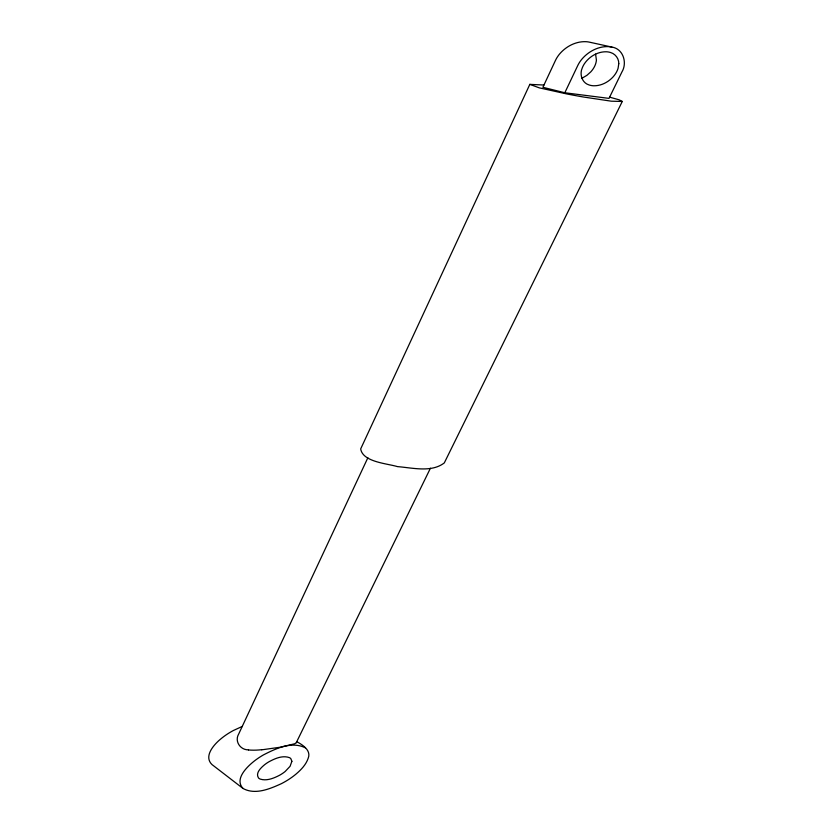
<?xml version="1.0" encoding="UTF-8"?>
<svg xmlns="http://www.w3.org/2000/svg" width="833" height="833" viewBox="0 0 833 833"><rect width="100%" height="100%" fill="white"/><g stroke="black" fill="none" stroke-linecap="round" stroke-linejoin="round"><path stroke-width="1.25" d="M543.949 85.028L529.83 84.372L360.679 448.914C362.761 462.076 387.033 463.44 397.456 466.615C412.502 467.792 431.442 472.821 444.301 462.909L622.272 101.47L619.179 99.825L609.537 97.138M367.853 457.775L238.717 733.967C234.312 741.183 240.31 750.127 248.494 749.835M564.816 92.765L577.696 65.661A48.439 32.352 -5.3 0 1 581.882 59.164C588.4 51.469 598.313 46.169 608.548 46.627A15.9 10.621 -5.3 0 1 611.891 47.085C623.303 48.783 627.478 62.86 621.897 72.013L609.017 98.388L564.816 92.765L542.897 87.278L555.444 60.465A47.2 31.519 -5.3 0 1 559.557 54.041C566.013 46.388 575.895 41.213 586.047 41.692A16.119 10.767 -5.3 0 1 589.4 42.15L611.891 47.085M296.34 742.526L430.422 468.229M622.272 101.47L611.349 101.189L583.454 97.013A609.631 407.129 -5.3 0 1 566.44 93.869L539.305 87.861L529.83 84.372M581.913 78.281L586.859 75.376L590.784 71.867A35.694 23.834 -5.3 0 0 596.418 60.122L595.585 54.135M242.236 726.438L233.355 730.52A71.68 47.877 -5.3 0 0 220.839 738.892C213.987 744.483 203.387 756.27 211.967 764.548L243.059 788.487C255.169 795.171 269.871 788.913 281.367 783.676A75.459 50.396 -5.3 0 0 296.34 773.815C301.265 769.577 306.023 764.621 308.158 758.342C311.49 750.387 302.525 744.775 296.746 741.693M261.739 749.825L280.336 747.211L294.299 743.859A5.383 3.592 -5.3 0 0 296.496 742.599M305.305 747.795C291.654 740.985 275.598 748.648 263.259 755.01A76.376 51.011 -5.3 0 0 254.19 761.123C246.88 766.943 234.177 779.167 243.059 788.487M261.708 749.69A44.118 29.457 -5.3 0 1 248.453 749.971M291.883 761.3L290.082 766.298L285.198 771.462A38.047 25.406 -5.3 0 1 279.419 775.336C273.661 778.293 266.779 781.167 260.271 779.115A6.31 4.217 -5.3 0 1 258.469 777.897C255.231 772.92 261.062 767.682 264.602 764.725A38.224 25.521 -5.3 0 1 268.747 761.893C274.88 758.551 282.46 755.104 289.457 757.645A6.32 4.217 -5.3 0 1 290.821 758.644L291.883 761.3M618.784 63.641L618.076 68.327A37.048 24.74 -5.3 0 1 612.932 77.073C608.069 82.3 601.103 85.882 593.867 85.778A12.256 8.184 -5.3 0 1 588.962 84.914C582.038 82.852 579.404 74.387 582.184 68.129A37.61 25.115 -5.3 0 1 584.527 63.579C589.316 56.571 597.532 51.656 606.132 51.771A12.224 8.163 -5.3 0 1 610.641 52.541C615.441 53.937 618.909 58.633 618.784 63.641"/></g></svg>
